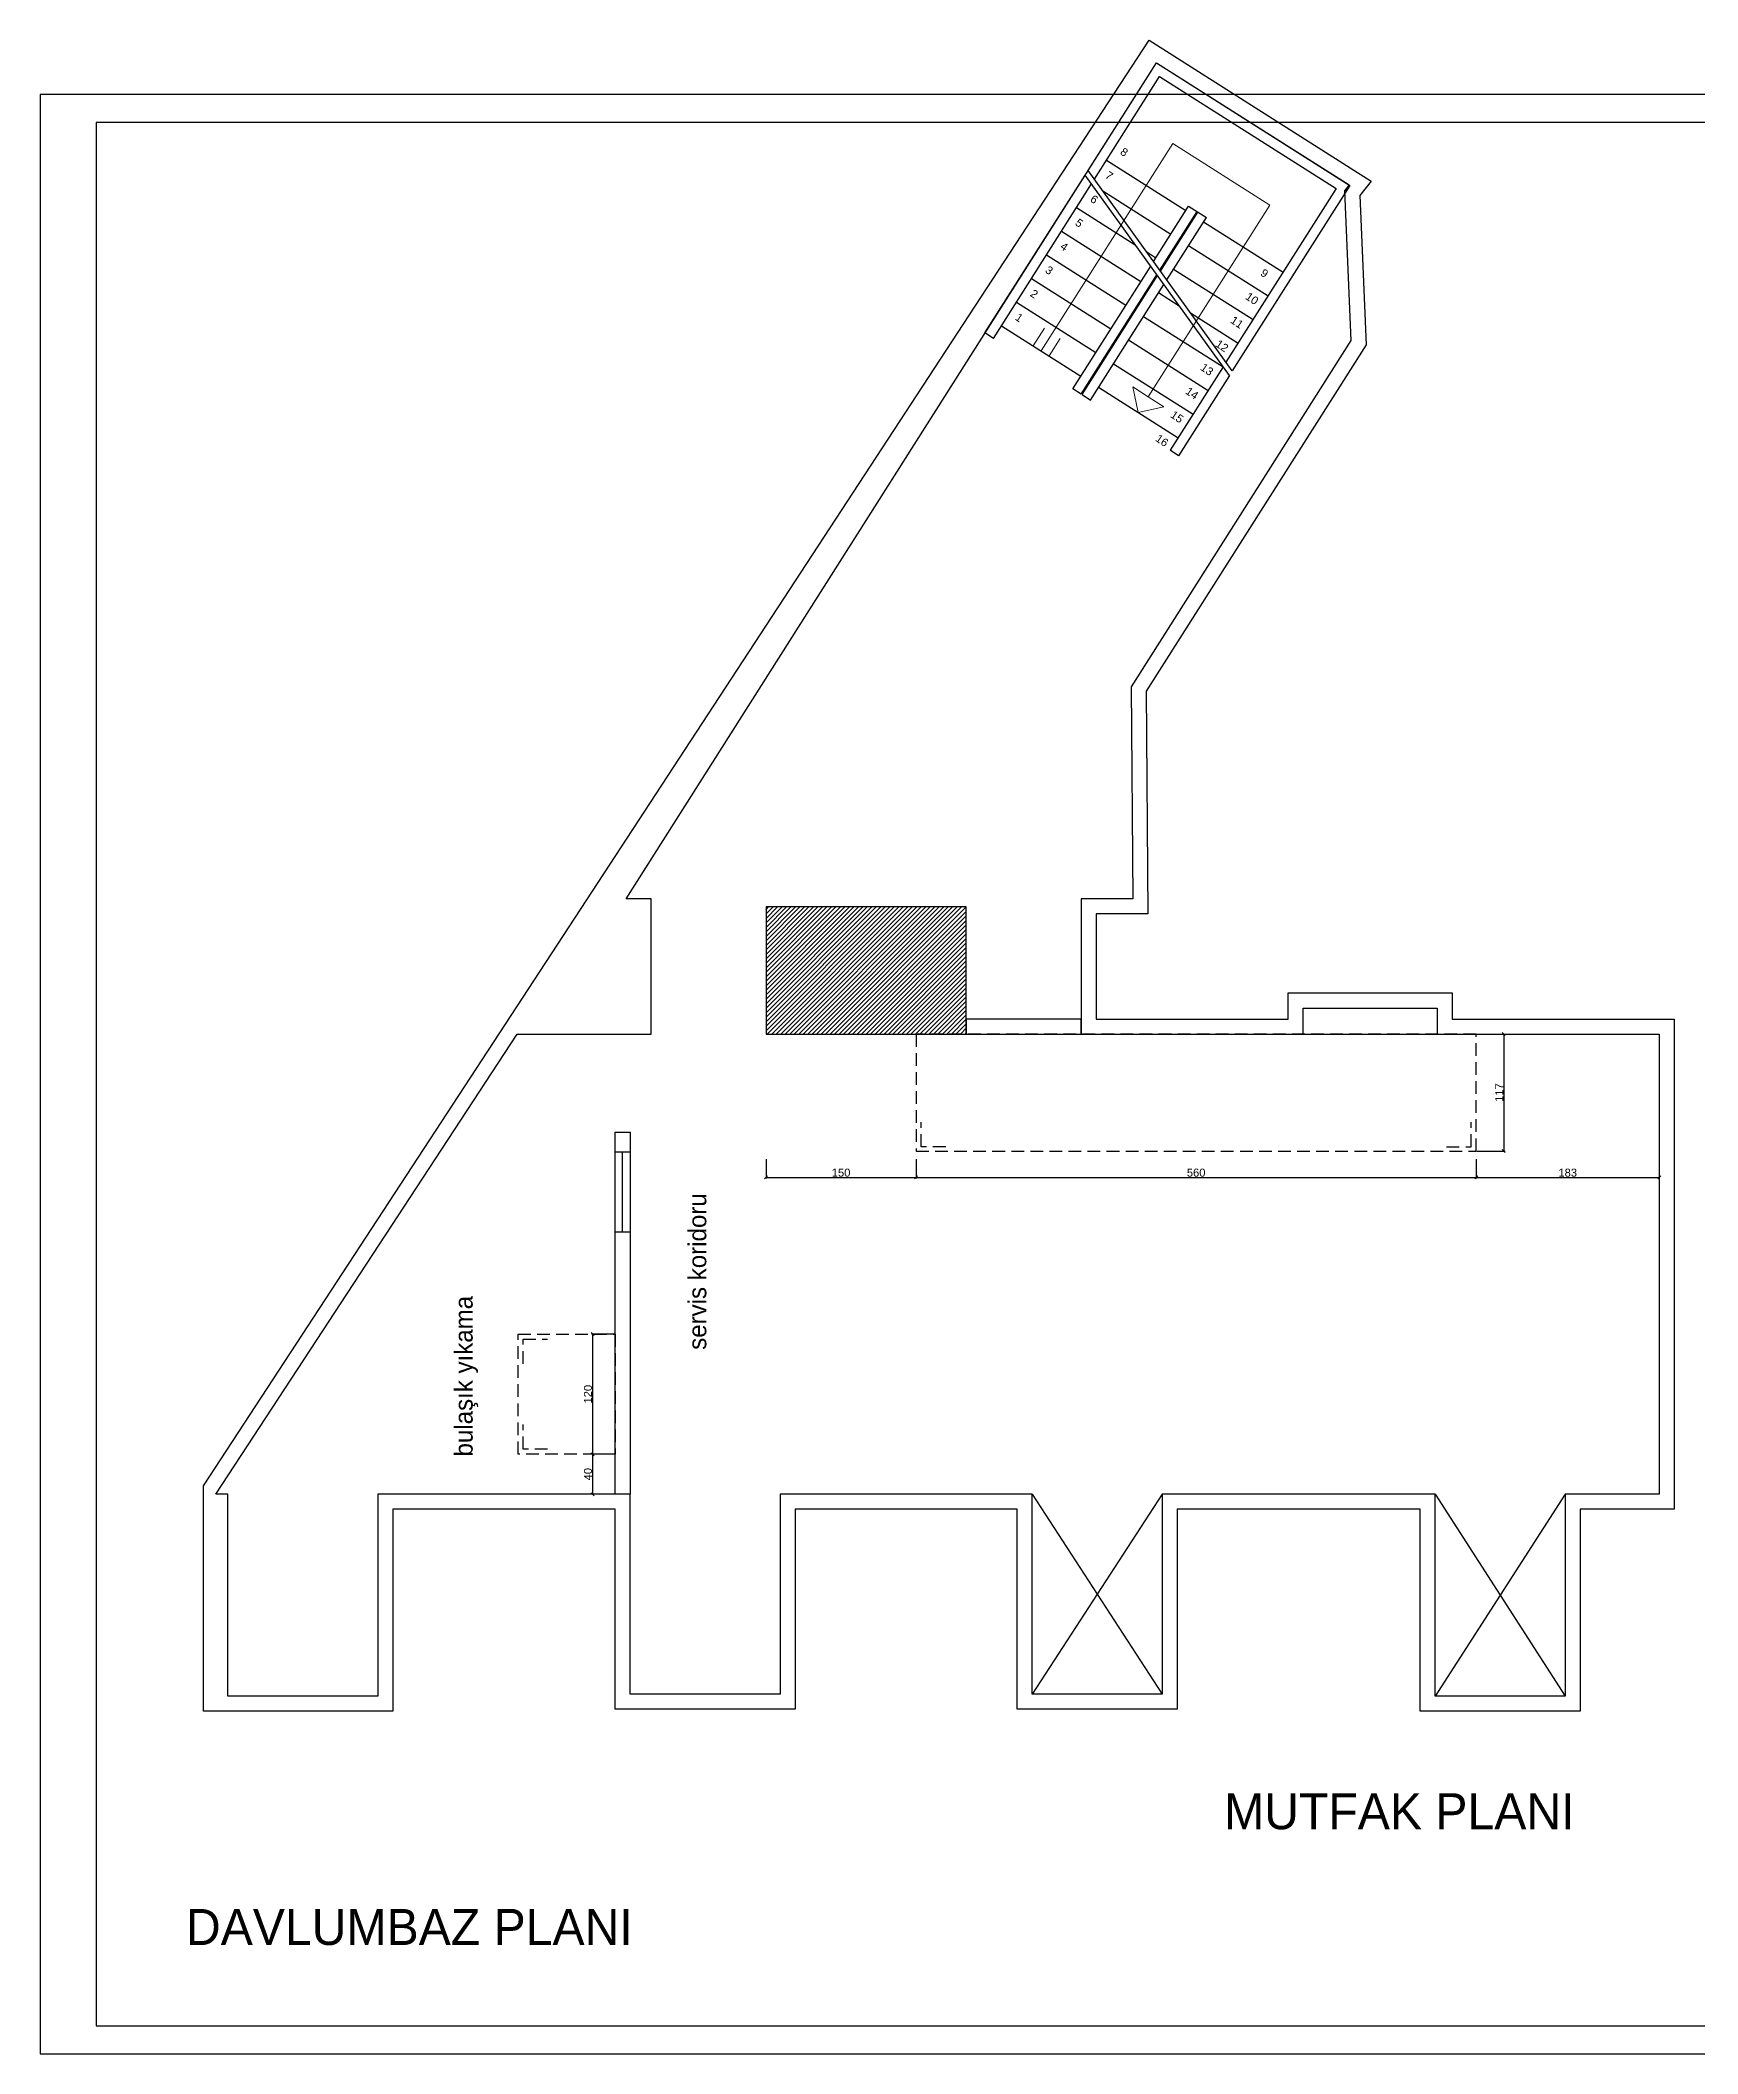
# Model space of a CAD drawing. Header units: centimetres. Extents: x 10243 to 22741, y 2279 to 4414.
# Drawn here: x 10243 to 11900, y 2279 to 4292 of the extents above; entities that cross this region are included whole.
import ezdxf

# ---------------------------------------------------------------- set-up
doc = ezdxf.new("R2010")
doc.units = ezdxf.units.CM
doc.header["$MEASUREMENT"] = 0
doc.linetypes.add('HIDDENX2', pattern=[19.05, 12.7, -6.35])
doc.layers.add('MUTFAKEKİPMAN', color=1, linetype='Continuous')
for name, color, linetype, lineweight in [('xxx_Auto_Duvar_Duvar Plan Kesit', 7, 'Continuous', 30), ('xxx_Auto_Duvar_Duvar Tarama', 250, 'Continuous', 5), ('xxx_Auto_Merdiven_Merdiven', 163, 'Continuous', 15)]:
    doc.layers.add(name, color=color, linetype=linetype, lineweight=lineweight)
doc.styles.add('AUTOBAN', font='')
doc.styles.get("Standard").update_dxf_attribs({"font": 'arial.ttf'})
doc.styles.add('TAKSİM', font='GOTHIC.TTF', dxfattribs={"height": 20})
doc.styles.get('AUTOBAN').set_extended_font_data('Helvetica Normal Tr')
doc.dimstyles.new('OLCU50', dxfattribs={"dimtxt": 8, "dimasz": 3, "dimexe": 1.25, "dimexo": 0.625, "dimtad": 1, "dimdec": 0, "dimtxsty": 'Standard', "dimblk": 'OBLIQUE', "dimcen": 2.5, "dimclrd": 256, "dimclre": 251, "dimclrt": 25, "dimadec": 0, "dimazin": 0, "dimtfac": 1, "dimtdec": 0, "dimtmove": 0, "dimatfit": 3, "dimldrblk": 'OBLIQUE', "dimfxl": 1, "dimarcsym": 0})

# ---------------------------------------------------------------- blocks, each defined once
blk = doc.blocks.new('merdiven')
at = {"layer": 'xxx_Auto_Merdiven_Merdiven', "lineweight": 30}
for points in [[(140082, -309912), (140766, -308835), (142699, -310062), (141523, -311916)], [(140145, -310000), (140797, -308973), (142561, -310093), (141460, -311829)], [(139051, -311537), (140053, -309958)], [(141494, -311962), (140053, -309958)], [(141523, -311916), (140082, -309912)], [(140266, -309809), (141060, -310313)], [(139136, -311591), (140116, -310045)], [(140229, -310117), (140910, -310549)], [(139966, -310282), (140554, -310655)], [(140736, -310823), (141087, -310270)], [(140799, -310910), (141171, -310324)], [(140806, -310919), (141180, -310329)], [(141087, -310270), (141264, -310383)], [(139816, -310518), (140610, -311022)], [(140869, -311006), (141264, -310383)], [(141237, -310425), (142031, -310929)], [(139666, -310755), (140460, -311258)], [(140668, -310727), (140760, -310785)], [(141087, -310662), (141881, -311165)], [(139930, -312094), (140708, -310868)], [(140014, -312148), (140770, -310956)], [(140022, -312153), (140777, -310964)], [(140937, -310898), (141731, -311402)], [(139516, -310991), (140310, -311495)], [(140107, -312207), (140840, -311052)], [(140787, -311134), (140993, -311265)], [(139366, -311228), (140160, -311731)], [(141106, -311337), (141581, -311638)], [(139136, -311591), (139051, -311537)], [(139216, -311464), (140010, -311968)], [(140637, -311371), (141431, -311874)], [(140487, -311607), (141281, -312111)], [(140337, -311844), (141131, -312347)], [(141431, -311874), (140901, -312710)], [(141494, -311962), (140985, -312764), (140901, -312710)], [(140014, -312148), (139930, -312094)], [(140022, -312153), (140107, -312207)], [(140187, -312080), (140981, -312584)]]:
    blk.add_lwpolyline(points, dxfattribs=at)
at = {"layer": 'xxx_Auto_Merdiven_Merdiven'}
for points in [[(140266, -309809), (140797, -308973)], [(139613, -311716), (140928, -309643)], [(140928, -309643), (141899, -310259)], [(140683, -312176), (141899, -310259)], [(139645, -311490), (139533, -311665)], [(139804, -311591), (139693, -311766)], [(140583, -312332), (140528, -312077), (140683, -312176)], [(140583, -312332), (140838, -312274), (140683, -312176)]]:
    blk.add_lwpolyline(points, dxfattribs=at)
at = {"layer": 'xxx_Auto_Merdiven_Merdiven', "char_height": 80, "width": 246.85, "attachment_point": 1, "rotation": 325.9365, "style": 'AUTOBAN'}
for s, insert in [('8', (140440, -309678)), ('7', (140290, -309914)), ('6', (140140, -310150)), ('5', (139990, -310387)), ('4', (139840, -310623)), ('3', (139690, -310860)), ('9', (141842, -310889)), ('2', (139540, -311096)), ('10', (141692, -311125)), ('1', (139390, -311333)), ('11', (141542, -311362)), ('12', (141392, -311598)), ('13', (141242, -311834)), ('14', (141092, -312071)), ('15', (140942, -312307)), ('16', (140792, -312544))]:
    blk.add_mtext(s, dxfattribs=dict(at, insert=insert))
blk = doc.blocks.new('_Oblique')
at = {"color": 0, "linetype": 'ByBlock', "lineweight": -2}
blk.add_line((-0.5, -0.5), (0.5, 0.5), dxfattribs=at)
blk = doc.blocks.new('*D114')
at = {"color": 251, "lineweight": -2, "transparency": 16777216}
for p, q in [((10816.8, 2878.3), (10793.8, 2878.3)), ((10816.8, 2838.3), (10793.8, 2838.3))]:
    blk.add_line(p, q, dxfattribs=at)
at = {"lineweight": -2, "transparency": 16777216}
blk.add_line((10795.1, 2838.3), (10795.1, 2878.3), dxfattribs=at)
at = {"layer": 'Defpoints', "color": 0, "transparency": 16777216}
for p in [(10795.1, 2878.3), (10817.4, 2878.3), (10817.4, 2838.3)]:
    blk.add_point(p, dxfattribs=at)
at = {"lineweight": -2, "transparency": 16777216, "xscale": 3, "yscale": 3, "zscale": 3}
for p, rotation in [((10795.1, 2878.3), 90), ((10795.1, 2838.3), 270)]:
    blk.add_blockref('_Oblique', p, dxfattribs=dict(at, rotation=rotation))
at = {"color": 25, "transparency": 16777216, "insert": (10790.4, 2858.3), "char_height": 8, "attachment_point": 5, "rotation": 90}
blk.add_mtext('40', dxfattribs=at)
blk = doc.blocks.new('*D115')
at = {"color": 251, "lineweight": -2, "transparency": 16777216}
for p, q in [((10816.8, 2998.3), (10793.8, 2998.3)), ((10816.8, 2878.3), (10793.8, 2878.3))]:
    blk.add_line(p, q, dxfattribs=at)
at = {"lineweight": -2, "transparency": 16777216}
blk.add_line((10795.1, 2878.3), (10795.1, 2998.3), dxfattribs=at)
at = {"layer": 'Defpoints', "color": 0, "transparency": 16777216}
for p in [(10795.1, 2998.3), (10817.4, 2998.3), (10817.4, 2878.3)]:
    blk.add_point(p, dxfattribs=at)
at = {"lineweight": -2, "transparency": 16777216, "xscale": 3, "yscale": 3, "zscale": 3}
for p, rotation in [((10795.1, 2998.3), 90), ((10795.1, 2878.3), 270)]:
    blk.add_blockref('_Oblique', p, dxfattribs=dict(at, rotation=rotation))
at = {"color": 25, "transparency": 16777216, "insert": (10790.4, 2938.3), "char_height": 8, "attachment_point": 5, "rotation": 90}
blk.add_mtext('120', dxfattribs=at)
blk = doc.blocks.new('*D116')
at = {"color": 251, "lineweight": -2, "transparency": 16777216}
for p, q in [((10968.4, 3173.3), (10968.4, 3153.8)), ((11118.4, 3173.3), (11118.4, 3153.8))]:
    blk.add_line(p, q, dxfattribs=at)
at = {"lineweight": -2, "transparency": 16777216}
blk.add_line((10968.4, 3155), (11118.4, 3155), dxfattribs=at)
at = {"layer": 'Defpoints', "color": 0, "transparency": 16777216}
for p in [(10968.4, 3173.9), (11118.4, 3173.9), (11118.4, 3155)]:
    blk.add_point(p, dxfattribs=at)
at = {"lineweight": -2, "transparency": 16777216, "xscale": 3, "yscale": 3, "zscale": 3, "rotation": 180}
blk.add_blockref('_Oblique', (10968.4, 3155), dxfattribs=at)
at = {"lineweight": -2, "transparency": 16777216, "xscale": 3, "yscale": 3, "zscale": 3}
blk.add_blockref('_Oblique', (11118.4, 3155), dxfattribs=at)
at = {"color": 25, "transparency": 16777216, "insert": (11043.4, 3159.7), "char_height": 8, "attachment_point": 5}
blk.add_mtext('150', dxfattribs=at)
blk = doc.blocks.new('*D117')
at = {"color": 251, "lineweight": -2, "transparency": 16777216}
for p, q in [((11118.4, 3173.3), (11118.4, 3153.8)), ((11678.4, 3173.3), (11678.4, 3153.8))]:
    blk.add_line(p, q, dxfattribs=at)
at = {"lineweight": -2, "transparency": 16777216}
blk.add_line((11118.4, 3155), (11678.4, 3155), dxfattribs=at)
at = {"layer": 'Defpoints', "color": 0, "transparency": 16777216}
for p in [(11118.4, 3173.9), (11678.4, 3173.9), (11678.4, 3155)]:
    blk.add_point(p, dxfattribs=at)
at = {"lineweight": -2, "transparency": 16777216, "xscale": 3, "yscale": 3, "zscale": 3, "rotation": 180}
blk.add_blockref('_Oblique', (11118.4, 3155), dxfattribs=at)
at = {"lineweight": -2, "transparency": 16777216, "xscale": 3, "yscale": 3, "zscale": 3}
blk.add_blockref('_Oblique', (11678.4, 3155), dxfattribs=at)
at = {"color": 25, "transparency": 16777216, "insert": (11398.4, 3159.7), "char_height": 8, "attachment_point": 5}
blk.add_mtext('560', dxfattribs=at)
blk = doc.blocks.new('*D118')
at = {"color": 251, "lineweight": -2, "transparency": 16777216}
for p, q in [((11678.4, 3173.3), (11678.4, 3153.8)), ((11861.4, 3173.3), (11861.4, 3153.8))]:
    blk.add_line(p, q, dxfattribs=at)
at = {"lineweight": -2, "transparency": 16777216}
blk.add_line((11678.4, 3155), (11861.4, 3155), dxfattribs=at)
at = {"layer": 'Defpoints', "color": 0, "transparency": 16777216}
for p in [(11678.4, 3173.9), (11861.4, 3173.9), (11861.4, 3155)]:
    blk.add_point(p, dxfattribs=at)
at = {"lineweight": -2, "transparency": 16777216, "xscale": 3, "yscale": 3, "zscale": 3, "rotation": 180}
blk.add_blockref('_Oblique', (11678.4, 3155), dxfattribs=at)
at = {"lineweight": -2, "transparency": 16777216, "xscale": 3, "yscale": 3, "zscale": 3}
blk.add_blockref('_Oblique', (11861.4, 3155), dxfattribs=at)
at = {"color": 25, "transparency": 16777216, "insert": (11769.9, 3159.7), "char_height": 8, "attachment_point": 5}
blk.add_mtext('183', dxfattribs=at)
blk = doc.blocks.new('*D119')
at = {"color": 251, "lineweight": -2, "transparency": 16777216}
for p, q in [((11679, 3298.3), (11707.2, 3298.3)), ((11679, 3181.3), (11707.2, 3181.3))]:
    blk.add_line(p, q, dxfattribs=at)
at = {"lineweight": -2, "transparency": 16777216}
blk.add_line((11706, 3298.3), (11706, 3181.3), dxfattribs=at)
at = {"layer": 'Defpoints', "color": 0, "transparency": 16777216}
for p in [(11678.4, 3298.3), (11678.4, 3181.3), (11706, 3181.3)]:
    blk.add_point(p, dxfattribs=at)
at = {"lineweight": -2, "transparency": 16777216, "xscale": 3, "yscale": 3, "zscale": 3}
for p, rotation in [((11706, 3298.3), 90), ((11706, 3181.3), 270)]:
    blk.add_blockref('_Oblique', p, dxfattribs=dict(at, rotation=rotation))
at = {"color": 25, "transparency": 16777216, "insert": (11701.4, 3239.8), "char_height": 8, "attachment_point": 5, "rotation": 90}
blk.add_mtext('117', dxfattribs=at)

msp = doc.modelspace()

# ---------------------------------------------------------------- hatches: boundary and pattern name
at = {"layer": 'xxx_Auto_Duvar_Duvar Tarama', "lineweight": 30}
h = msp.add_hatch(dxfattribs=at)
h.set_pattern_fill('ANSI31', color=256)
h.set_pattern_definition([(45, (-6667.723, 35312.8492), (-2.24506403, 2.24506403), [])])
h.paths.add_polyline_path([(10968.41, 3298.33), (11168.41, 3298.33), (11168.41, 3425.33), (10968.41, 3425.33)])

# ---------------------------------------------------------------- linework, layer by layer
for p, q in [((11505.41, 3298.33), (11639.41, 3298.33)), ((11364.41, 2838.33), (11234.41, 2638.33)), ((11234.41, 2838.33), (11364.41, 2638.33)), ((11767.41, 2838.33), (11637.41, 2636.33)), ((11637.41, 2838.33), (11767.41, 2636.33))]:
    msp.add_line(p, q)
for points in [[(10242.75, 2278.98), (13012.75, 2278.98), (13012.75, 4237.56), (10242.75, 4237.56)], [(10298.71, 2306.96), (12984.77, 2306.96), (12984.77, 4209.58), (10298.71, 4209.58)]]:
    msp.add_lwpolyline(points, close=True)
at = {"linetype": 'HIDDENX2'}
msp.add_lwpolyline([(10720.41, 2878.33), (10720.41, 2998.33), (10817.41, 2998.33), (10817.41, 2878.33)], close=True, dxfattribs=at)
for points in [[(10725.41, 2968.75), (10725.41, 2993.33), (10749.99, 2993.33)], [(10749.99, 2883.33), (10725.41, 2883.33), (10725.41, 2907.91)]]:
    msp.add_lwpolyline(points, dxfattribs=at)
at = {"layer": 'MUTFAKEKİPMAN', "linetype": 'HIDDENX2'}
msp.add_lwpolyline([(11118.41, 3181.33), (11678.41, 3181.33), (11678.41, 3298.33), (11118.41, 3298.33)], close=True, dxfattribs=at)
for points in [[(11147.99, 3185.63), (11123.41, 3185.63), (11123.41, 3210.21)], [(11648.83, 3185.63), (11673.41, 3185.63), (11673.41, 3210.21)]]:
    msp.add_lwpolyline(points, dxfattribs=at)
at = {"layer": 'xxx_Auto_Duvar_Duvar Plan Kesit', "lineweight": 30}
for p, q in [((10832.41, 3180.33), (10817.41, 3180.33)), ((10824.91, 3100.33), (10824.91, 3180.33)), ((10832.41, 3100.33), (10817.41, 3100.33))]:
    msp.add_line(p, q, dxfattribs=at)
for points in [[(11351.5, 4291.71), (11351.5, 4291.71), (11573.29, 4150.96), (11561.93, 4136.43), (11568.35, 3987.39), (11348.55, 3640.94), (11350.24, 3418.33), (11298.41, 3418.33), (11298.41, 3313.33), (11490.41, 3313.33), (11490.41, 3339.33), (11654.41, 3339.33), (11654.41, 3313.33), (11876.41, 3313.33), (11876.41, 2823.33), (11782.41, 2823.33), (11782.41, 2621.33), (11622.41, 2621.33), (11622.41, 2823.33), (11379.41, 2823.33), (11379.41, 2623.33), (11219.41, 2623.33), (11219.41, 2823.33), (10997.41, 2823.33), (10997.41, 2623.33), (10817.41, 2623.33), (10817.41, 2823.33), (10595.41, 2823.33), (10595.41, 2621.33), (10405.86, 2621.33), (10405.86, 2846.55)], [(10968.41, 3298.33), (11168.41, 3298.33), (11168.41, 3425.33), (10968.41, 3425.33)], [(11168.41, 3298.33), (11283.41, 3298.33), (11283.41, 3313.33), (11168.41, 3313.33)], [(10832.41, 2838.33), (10817.41, 2838.33), (10817.41, 3200.33), (10832.41, 3200.33)]]:
    msp.add_lwpolyline(points, close=True, dxfattribs=at)
msp.add_lwpolyline([(11333.52, 3645.33), (11335.12, 3433.33), (11288.41, 3433.33), (11283.41, 3433.33), (11283.41, 3298.33), (11505.41, 3298.33), (11505.41, 3324.33), (11639.41, 3324.33), (11639.41, 3298.33), (11861.41, 3298.33), (11861.41, 2838.33), (11767.41, 2838.33), (11767.41, 2636.33), (11637.41, 2636.33), (11637.41, 2838.33), (11364.41, 2838.33), (11364.41, 2638.33), (11234.41, 2638.33), (11234.41, 2838.33), (10982.41, 2838.33), (10982.41, 2638.33), (10832.41, 2638.33), (10832.41, 2838.33), (10580.41, 2838.33), (10580.41, 2636.33), (10430.41, 2636.33), (10430.41, 2838.33), (10418.41, 2838.33), (10719.41, 3298.33), (10853.41, 3298.33), (10853.41, 3433.33), (10828.41, 3433.33), (11358.75, 4269.3), (11551.28, 4147.16), (11546.71, 4141.31), (11553.16, 3991.45), (11333.52, 3645.24)], dxfattribs=at)

# ---------------------------------------------------------------- block references
at = {"layer": 'xxx_Auto_Duvar_Duvar Plan Kesit', "color": 1, "lineweight": 30, "xscale": 0.1, "yscale": 0.1, "zscale": 0.1}
msp.add_blockref('merdiven', (-2717.81, 35152.81), dxfattribs=at)

# ---------------------------------------------------------------- texts
at = {"style": 'TAKSİM'}
for s, p in [('servis koridoru', (10908.65, 2982.63)), ('bulaşık yıkama', (10675.06, 2876.02))]:
    msp.add_text(s, height=18, rotation=90, dxfattribs=at).set_placement(p)
for s, p in [('MUTFAK PLANI', (11426.32, 2503.39)), ('DAVLUMBAZ PLANI', (10388.38, 2387.7))]:
    msp.add_text(s, height=36, dxfattribs=at).set_placement(p)

# ---------------------------------------------------------------- dimensions: what is measured, and where the dimension line sits
for base, p1, p2, picture, middle in [((11706, 3181.33), (11678.41, 3298.33), (11678.41, 3181.33), '*D119', (11701.36, 3239.83)), ((10795.09, 2998.33), (10817.41, 2878.33), (10817.41, 2998.33), '*D115', (10790.38, 2938.33)), ((10795.09, 2878.33), (10817.41, 2838.33), (10817.41, 2878.33), '*D114', (10790.38, 2858.33))]:
    dim = msp.add_linear_dim(base=base, p1=p1, p2=p2, angle=90, dimstyle='OLCU50')
    dim.commit()
    dim.dimension.update_dxf_attribs({"geometry": picture, "text_midpoint": middle})
dim = msp.add_linear_dim(base=(11118.41, 3155), p1=(10968.41, 3173.88), p2=(11118.41, 3173.88), dimstyle='OLCU50')
dim.commit()
dim.dimension.update_dxf_attribs({"geometry": '*D116', "text_midpoint": (11043.41, 3159.71)})
for base, p1, p2, picture, middle in [((11678.41, 3155), (11118.41, 3173.88), (11678.41, 3173.88), '*D117', (11398.41, 3159.71)), ((11861.41, 3155), (11678.41, 3173.88), (11861.41, 3173.88), '*D118', (11769.91, 3159.71))]:
    dim = msp.add_linear_dim(base=base, p1=p1, p2=p2, dimstyle='OLCU50', override={"dimtmove": 1})
    dim.commit()
    dim.dimension.update_dxf_attribs({"geometry": picture, "text_midpoint": middle})

doc.saveas('drawing.dxf')
